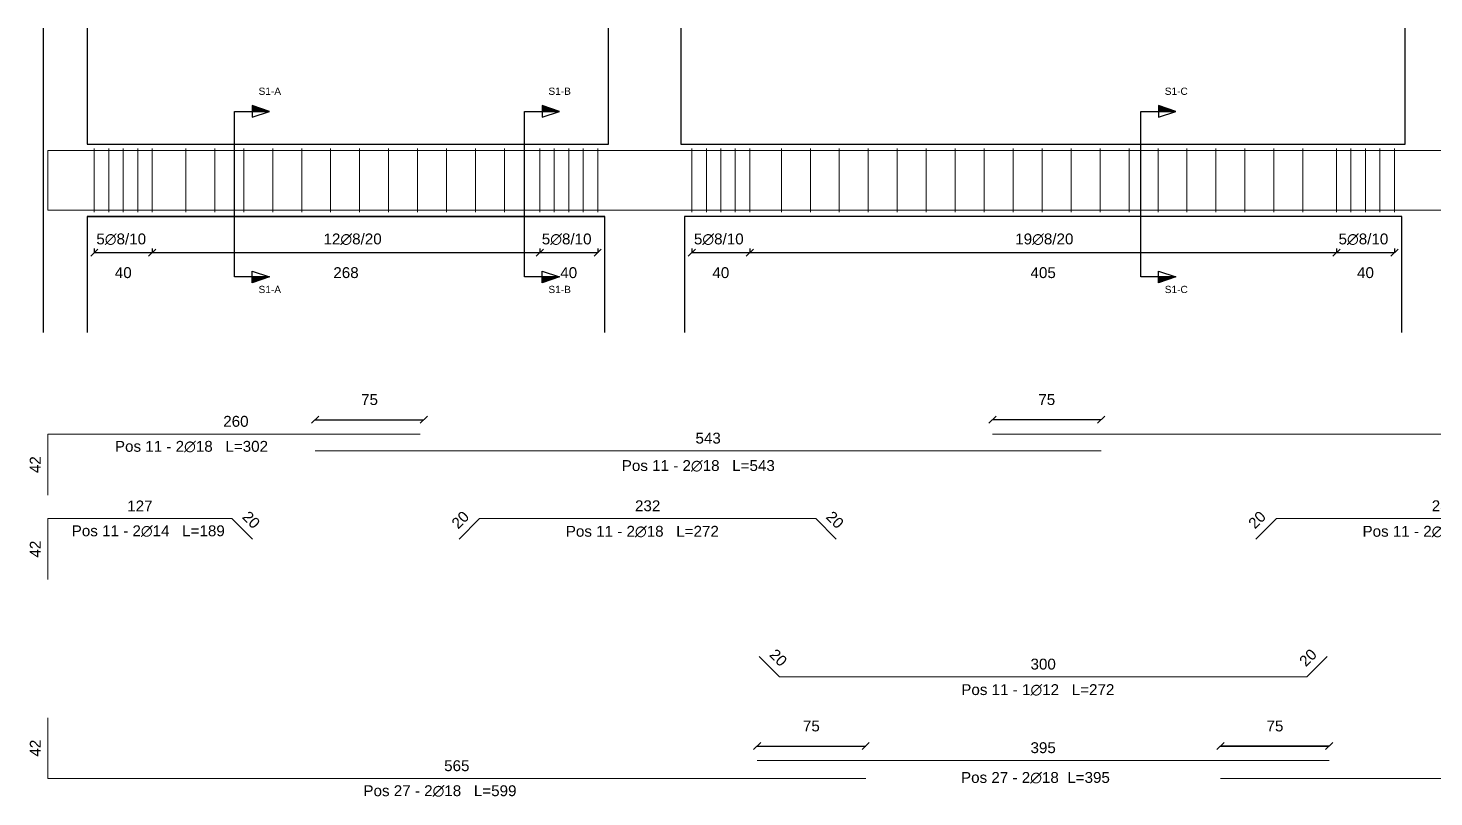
# Model space of a CAD drawing. Header units: millimetres. Extents: x -455371 to 117772, y -78417 to 116564.
# Drawn here: x -265607 to -255903, y -16116 to -10811 of the extents above; entities that cross this region are included whole.
import ezdxf

# ---------------------------------------------------------------- set-up
doc = ezdxf.new("R2010")
doc.units = ezdxf.units.MM
doc.layers.get('0').update_dxf_attribs({"color": 255})
for name, color, linetype, lineweight in [('armature', 5, 'Continuous', 18), ('Cls', 7, 'Continuous', 25), ('quote', 5, 'Continuous', 15), ('Scritte', 7, 'Continuous', 15), ('staffe', 10, 'Continuous', 15)]:
    doc.layers.add(name, color=color, linetype=linetype, lineweight=lineweight)
doc.layers.add('RETINI', color=253, linetype='Continuous')
doc.styles.get("Standard").update_dxf_attribs({"font": 'arial.ttf'})
doc.dimstyles.new('per distinte 1 a 50', dxfattribs={"dimtxt": 75, "dimasz": 150, "dimexe": 0.18, "dimexo": 250, "dimgap": 50, "dimtad": 1, "dimdec": 0, "dimlfac": 0.1, "dimzin": 0, "dimdsep": 46, "dimtxsty": 'Standard', "dimblk": 'NONE', "dimcen": 0, "dimse1": 1, "dimse2": 1, "dimsd1": 1, "dimsd2": 1, "dimadec": 0, "dimazin": 0, "dimtfac": 1, "dimtdec": 0, "dimtix": 1, "dimtofl": 0, "dimtmove": 0, "dimatfit": 3, "dimldrblk": 'NONE', "dimfxl": 250, "dimfxlon": 1, "dimtolj": 1, "dimtzin": 0, "dimarcsym": 2})
doc.dimstyles.new('scala1 a 50', dxfattribs={"dimtxt": 75, "dimasz": 50, "dimexe": 0.18, "dimexo": 250, "dimgap": 100, "dimtad": 2, "dimdec": 0, "dimlfac": 0.1, "dimzin": 0, "dimdsep": 46, "dimtxsty": 'Standard', "dimblk": 'OBLIQUE', "dimcen": -100, "dimadec": 0, "dimazin": 0, "dimtfac": 1, "dimtdec": 0, "dimtofl": 0, "dimtmove": 0, "dimatfit": 3, "dimfxl": 250, "dimfxlon": 1, "dimtolj": 1, "dimtzin": 0, "dimarcsym": 0})

# ---------------------------------------------------------------- blocks, each defined once
blk = doc.blocks.new('*U362')
at = {"layer": 'staffe'}
blk.add_lwpolyline([(0, -220), (0, 220)], dxfattribs=at)
blk = doc.blocks.new('*U363')
at = {"layer": 'Cls', "color": 0, "linetype": 'ByBlock', "lineweight": -2, "transparency": 16777216}
for p in [(0, 0), (100, 0), (200, 0), (300, 0), (400, 0)]:
    blk.add_blockref('*U362', p, dxfattribs=at)
blk = doc.blocks.new('*U364')
at = {"layer": 'staffe'}
blk.add_lwpolyline([(0, -220), (0, 220)], dxfattribs=at)
blk = doc.blocks.new('*U365')
at = {"layer": 'Cls', "color": 0, "linetype": 'ByBlock', "lineweight": -2, "transparency": 16777216}
for p in [(0, 0), (100, 0), (200, 0), (300, 0), (400, 0)]:
    blk.add_blockref('*U364', p, dxfattribs=at)
blk = doc.blocks.new('*U374')
at = {"layer": 'staffe'}
blk.add_lwpolyline([(0, -220), (0, 220)], dxfattribs=at)
blk = doc.blocks.new('*U375')
at = {"layer": 'Cls', "color": 0, "linetype": 'ByBlock', "lineweight": -2, "transparency": 16777216}
for p in [(0, 0), (100, 0), (200, 0), (300, 0), (400, 0)]:
    blk.add_blockref('*U374', p, dxfattribs=at)
blk = doc.blocks.new('*U376')
at = {"layer": 'staffe'}
blk.add_lwpolyline([(0, -220), (0, 220)], dxfattribs=at)
blk = doc.blocks.new('*U377')
at = {"layer": 'Cls', "color": 0, "linetype": 'ByBlock', "lineweight": -2, "transparency": 16777216}
for p in [(0, 0), (100, 0), (200, 0), (300, 0), (400, 0)]:
    blk.add_blockref('*U376', p, dxfattribs=at)
blk = doc.blocks.new('*U484')
at = {"layer": 'staffe'}
blk.add_lwpolyline([(0, -220), (0, 220)], dxfattribs=at)
blk = doc.blocks.new('*U485')
at = {"layer": 'Cls', "color": 0, "linetype": 'ByBlock', "lineweight": -2, "transparency": 16777216}
for p in [(0, 0), (200, 0), (400, 0), (600, 0), (800, 0), (1000, 0), (1200, 0), (1400, 0), (1600, 0), (1800, 0), (2000, 0), (2200, 0)]:
    blk.add_blockref('*U484', p, dxfattribs=at)
blk = doc.blocks.new('*U505')
at = {"layer": 'staffe'}
blk.add_lwpolyline([(0, -220), (0, 220)], dxfattribs=at)
blk = doc.blocks.new('*U504')
at = {"layer": 'Cls', "color": 0, "linetype": 'ByBlock', "lineweight": -2, "transparency": 16777216}
for p in [(0, 0), (200, 0), (400, 0), (600, 0), (800, 0), (1000, 0), (1200, 0), (1400, 0), (1600, 0), (1800, 0), (2000, 0), (2200, 0), (2400, 0), (2600, 0), (2800, 0), (3000, 0), (3200, 0), (3400, 0), (3600, 0)]:
    blk.add_blockref('*U505', p, dxfattribs=at)
blk = doc.blocks.new('_Oblique')
at = {"color": 0, "linetype": 'ByBlock', "lineweight": -2}
blk.add_line((-0.5, -0.5), (0.5, 0.5), dxfattribs=at)
blk = doc.blocks.new('*D572')
at = {"layer": 'Defpoints', "color": 0, "transparency": 16777216}
for p in [(-256575.4, -12080.8), (-256175.4, -12080.8), (-256175.4, -12360.3)]:
    blk.add_point(p, dxfattribs=at)
at = {"layer": 'quote', "color": 0, "lineweight": -2, "transparency": 16777216}
for p, q in [((-256575.4, -12330.8), (-256575.4, -12360.5)), ((-256575.4, -12360.3), (-256175.4, -12360.3)), ((-256175.4, -12330.8), (-256175.4, -12360.5))]:
    blk.add_line(p, q, dxfattribs=at)
at = {"layer": 'quote', "color": 0, "lineweight": -2, "transparency": 16777216, "xscale": 50, "yscale": 50, "zscale": 50, "rotation": 180}
blk.add_blockref('_Oblique', (-256575.4, -12360.3), dxfattribs=at)
at = {"layer": 'quote', "color": 0, "lineweight": -2, "transparency": 16777216, "xscale": 50, "yscale": 50, "zscale": 50}
blk.add_blockref('_Oblique', (-256175.4, -12360.3), dxfattribs=at)
at = {"layer": 'quote', "color": 0, "transparency": 16777216, "insert": (-256375.4, -12498.6), "char_height": 75, "attachment_point": 5}
blk.add_mtext('\\A1;40', dxfattribs=at)
blk = doc.blocks.new('*D575')
at = {"layer": 'Defpoints', "color": 0, "transparency": 16777216}
for p in [(-262075.4, -12080.8), (-261675.4, -12080.8), (-261675.4, -12360.3)]:
    blk.add_point(p, dxfattribs=at)
at = {"layer": 'quote', "color": 0, "lineweight": -2, "transparency": 16777216}
for p, q in [((-262075.4, -12330.8), (-262075.4, -12360.5)), ((-262075.4, -12360.3), (-261675.4, -12360.3)), ((-261675.4, -12330.8), (-261675.4, -12360.5))]:
    blk.add_line(p, q, dxfattribs=at)
at = {"layer": 'quote', "color": 0, "lineweight": -2, "transparency": 16777216, "xscale": 50, "yscale": 50, "zscale": 50, "rotation": 180}
blk.add_blockref('_Oblique', (-262075.4, -12360.3), dxfattribs=at)
at = {"layer": 'quote', "color": 0, "lineweight": -2, "transparency": 16777216, "xscale": 50, "yscale": 50, "zscale": 50}
blk.add_blockref('_Oblique', (-261675.4, -12360.3), dxfattribs=at)
at = {"layer": 'quote', "color": 0, "transparency": 16777216, "insert": (-261875.4, -12498.6), "char_height": 75, "attachment_point": 5}
blk.add_mtext('\\A1;40', dxfattribs=at)
blk = doc.blocks.new('*D610')
at = {"layer": 'Defpoints', "color": 0, "transparency": 16777216}
for p in [(-265150.4, -12080.8), (-264750.4, -12080.8), (-264750.4, -12360.3)]:
    blk.add_point(p, dxfattribs=at)
at = {"layer": 'quote', "color": 0, "lineweight": -2, "transparency": 16777216}
for p, q in [((-265150.4, -12330.8), (-265150.4, -12360.5)), ((-265150.4, -12360.3), (-264750.4, -12360.3)), ((-264750.4, -12330.8), (-264750.4, -12360.5))]:
    blk.add_line(p, q, dxfattribs=at)
at = {"layer": 'quote', "color": 0, "lineweight": -2, "transparency": 16777216, "xscale": 50, "yscale": 50, "zscale": 50, "rotation": 180}
blk.add_blockref('_Oblique', (-265150.4, -12360.3), dxfattribs=at)
at = {"layer": 'quote', "color": 0, "lineweight": -2, "transparency": 16777216, "xscale": 50, "yscale": 50, "zscale": 50}
blk.add_blockref('_Oblique', (-264750.4, -12360.3), dxfattribs=at)
at = {"layer": 'quote', "color": 0, "transparency": 16777216, "insert": (-264950.4, -12498.6), "char_height": 75, "attachment_point": 5}
blk.add_mtext('\\A1;40', dxfattribs=at)
blk = doc.blocks.new('*D614')
at = {"layer": 'Defpoints', "color": 0, "transparency": 16777216}
for p in [(-261025.4, -12080.8), (-260625.4, -12080.8), (-260625.4, -12360.3)]:
    blk.add_point(p, dxfattribs=at)
at = {"layer": 'quote', "color": 0, "lineweight": -2, "transparency": 16777216}
for p, q in [((-261025.4, -12330.8), (-261025.4, -12360.5)), ((-261025.4, -12360.3), (-260625.4, -12360.3)), ((-260625.4, -12330.8), (-260625.4, -12360.5))]:
    blk.add_line(p, q, dxfattribs=at)
at = {"layer": 'quote', "color": 0, "lineweight": -2, "transparency": 16777216, "xscale": 50, "yscale": 50, "zscale": 50, "rotation": 180}
blk.add_blockref('_Oblique', (-261025.4, -12360.3), dxfattribs=at)
at = {"layer": 'quote', "color": 0, "lineweight": -2, "transparency": 16777216, "xscale": 50, "yscale": 50, "zscale": 50}
blk.add_blockref('_Oblique', (-260625.4, -12360.3), dxfattribs=at)
at = {"layer": 'quote', "color": 0, "transparency": 16777216, "insert": (-260825.4, -12498.6), "char_height": 75, "attachment_point": 5}
blk.add_mtext('\\A1;40', dxfattribs=at)
blk = doc.blocks.new('*D668')
at = {"layer": 'Defpoints', "color": 0, "transparency": 16777216}
for p in [(-264750.4, -12080.8), (-262075.4, -12080.8), (-262075.4, -12360.3)]:
    blk.add_point(p, dxfattribs=at)
at = {"layer": 'quote', "color": 0, "lineweight": -2, "transparency": 16777216}
for p, q in [((-264750.4, -12330.8), (-264750.4, -12360.5)), ((-264750.4, -12360.3), (-262075.4, -12360.3)), ((-262075.4, -12330.8), (-262075.4, -12360.5))]:
    blk.add_line(p, q, dxfattribs=at)
at = {"layer": 'quote', "color": 0, "lineweight": -2, "transparency": 16777216, "xscale": 50, "yscale": 50, "zscale": 50, "rotation": 180}
blk.add_blockref('_Oblique', (-264750.4, -12360.3), dxfattribs=at)
at = {"layer": 'quote', "color": 0, "lineweight": -2, "transparency": 16777216, "xscale": 50, "yscale": 50, "zscale": 50}
blk.add_blockref('_Oblique', (-262075.4, -12360.3), dxfattribs=at)
at = {"layer": 'quote', "color": 0, "transparency": 16777216, "insert": (-263412.9, -12498.6), "char_height": 75, "attachment_point": 5}
blk.add_mtext('\\A1;268', dxfattribs=at)
blk = doc.blocks.new('*D669')
at = {"layer": 'Defpoints', "color": 0, "transparency": 16777216}
for p in [(-260625.4, -12080.8), (-256575.4, -12080.8), (-256575.4, -12360.3)]:
    blk.add_point(p, dxfattribs=at)
at = {"layer": 'quote', "color": 0, "lineweight": -2, "transparency": 16777216}
for p, q in [((-260625.4, -12330.8), (-260625.4, -12360.5)), ((-260625.4, -12360.3), (-256575.4, -12360.3)), ((-256575.4, -12330.8), (-256575.4, -12360.5))]:
    blk.add_line(p, q, dxfattribs=at)
at = {"layer": 'quote', "color": 0, "lineweight": -2, "transparency": 16777216, "xscale": 50, "yscale": 50, "zscale": 50, "rotation": 180}
blk.add_blockref('_Oblique', (-260625.4, -12360.3), dxfattribs=at)
at = {"layer": 'quote', "color": 0, "lineweight": -2, "transparency": 16777216, "xscale": 50, "yscale": 50, "zscale": 50}
blk.add_blockref('_Oblique', (-256575.4, -12360.3), dxfattribs=at)
at = {"layer": 'quote', "color": 0, "transparency": 16777216, "insert": (-258600.4, -12498.6), "char_height": 75, "attachment_point": 5}
blk.add_mtext('\\A1;405', dxfattribs=at)
blk = doc.blocks.new('*D1279')
at = {"layer": 'Defpoints', "color": 0, "transparency": 16777216}
for p in [(-265470.4, -15569.6), (-265470.4, -15569.6), (-265470.4, -15989.6)]:
    blk.add_point(p, dxfattribs=at)
at = {"layer": 'quote', "color": 0, "transparency": 16777216, "insert": (-265558, -15779.6), "char_height": 75, "attachment_point": 5, "rotation": 90}
blk.add_mtext('\\A1;42', dxfattribs=at)
blk = doc.blocks.new('_None')
blk = doc.blocks.new('*D1280')
at = {"layer": 'Defpoints', "color": 0, "transparency": 16777216}
for p in [(-265470.4, -15989.6), (-259825.4, -15989.6), (-259825.4, -15989.6)]:
    blk.add_point(p, dxfattribs=at)
at = {"layer": 'quote', "color": 0, "transparency": 16777216, "insert": (-262647.9, -15901.3), "char_height": 75, "attachment_point": 5}
blk.add_mtext('\\A1;565', dxfattribs=at)
blk = doc.blocks.new('*D1282')
at = {"layer": 'Defpoints', "color": 0, "transparency": 16777216}
for p in [(-257375.4, -15989.6), (-257375.4, -15989.6), (-251730.4, -15989.6)]:
    blk.add_point(p, dxfattribs=at)
at = {"layer": 'quote', "color": 0, "transparency": 16777216, "insert": (-254552.9, -15901.3), "char_height": 75, "attachment_point": 5}
blk.add_mtext('\\A1;565', dxfattribs=at)
blk = doc.blocks.new('*D1283')
at = {"layer": 'Defpoints', "color": 0, "transparency": 16777216}
for p in [(-259825.4, -15765), (-260575.4, -15865.3), (-259825.4, -15989.6)]:
    blk.add_point(p, dxfattribs=at)
at = {"layer": 'quote', "color": 0, "lineweight": -2, "transparency": 16777216}
for p, q in [((-260575.4, -15765), (-260575.4, -15764.9)), ((-260575.4, -15765), (-259825.4, -15765)), ((-259825.4, -15765), (-259825.4, -15764.9))]:
    blk.add_line(p, q, dxfattribs=at)
at = {"layer": 'quote', "color": 0, "lineweight": -2, "transparency": 16777216, "xscale": 50, "yscale": 50, "zscale": 50, "rotation": 180}
blk.add_blockref('_Oblique', (-260575.4, -15765), dxfattribs=at)
at = {"layer": 'quote', "color": 0, "lineweight": -2, "transparency": 16777216, "xscale": 50, "yscale": 50, "zscale": 50}
blk.add_blockref('_Oblique', (-259825.4, -15765), dxfattribs=at)
at = {"layer": 'quote', "color": 0, "transparency": 16777216, "insert": (-260200.4, -15626.9), "char_height": 75, "attachment_point": 5}
blk.add_mtext('\\A1;75', dxfattribs=at)
blk = doc.blocks.new('*D1284')
at = {"layer": 'Defpoints', "color": 0, "transparency": 16777216}
for p in [(-260575.4, -15865.3), (-256625.4, -15865.3), (-256625.4, -15865.3)]:
    blk.add_point(p, dxfattribs=at)
at = {"layer": 'quote', "color": 0, "transparency": 16777216, "insert": (-258600.4, -15776.9), "char_height": 75, "attachment_point": 5}
blk.add_mtext('\\A1;395', dxfattribs=at)
blk = doc.blocks.new('*D1285')
at = {"layer": 'Defpoints', "color": 0, "transparency": 16777216}
for p in [(-256625.4, -15765), (-257375.4, -15865.3), (-256625.4, -15865.3)]:
    blk.add_point(p, dxfattribs=at)
at = {"layer": 'quote', "color": 0, "lineweight": -2, "transparency": 16777216}
for p, q in [((-257375.4, -15765), (-257375.4, -15764.9)), ((-257375.4, -15765), (-256625.4, -15765)), ((-256625.4, -15765), (-256625.4, -15764.9))]:
    blk.add_line(p, q, dxfattribs=at)
at = {"layer": 'quote', "color": 0, "lineweight": -2, "transparency": 16777216, "xscale": 50, "yscale": 50, "zscale": 50, "rotation": 180}
blk.add_blockref('_Oblique', (-257375.4, -15765), dxfattribs=at)
at = {"layer": 'quote', "color": 0, "lineweight": -2, "transparency": 16777216, "xscale": 50, "yscale": 50, "zscale": 50}
blk.add_blockref('_Oblique', (-256625.4, -15765), dxfattribs=at)
at = {"layer": 'quote', "color": 0, "transparency": 16777216, "insert": (-257000.4, -15626.9), "char_height": 75, "attachment_point": 5}
blk.add_mtext('\\A1;75', dxfattribs=at)
blk = doc.blocks.new('*D1286')
at = {"layer": 'Defpoints', "color": 0, "transparency": 16777216}
for p in [(-265470.4, -13613.1), (-265470.4, -13613.1), (-265470.4, -14033.1)]:
    blk.add_point(p, dxfattribs=at)
at = {"layer": 'quote', "color": 0, "transparency": 16777216, "insert": (-265558, -13823.1), "char_height": 75, "attachment_point": 5, "rotation": 90}
blk.add_mtext('\\A1;42', dxfattribs=at)
blk = doc.blocks.new('*D1287')
at = {"layer": 'Defpoints', "color": 0, "transparency": 16777216}
for p in [(-265470.4, -13613.1), (-262875.4, -13613.1), (-262875.4, -13613.1)]:
    blk.add_point(p, dxfattribs=at)
at = {"layer": 'quote', "color": 0, "transparency": 16777216, "insert": (-264172.9, -13524.8), "char_height": 75, "attachment_point": 5}
blk.add_mtext('\\A1;260', dxfattribs=at)
blk = doc.blocks.new('*D1288')
at = {"layer": 'Defpoints', "color": 0, "transparency": 16777216}
for p in [(-262875.4, -13512.8), (-262875.4, -13613.1), (-263625.4, -13728.9)]:
    blk.add_point(p, dxfattribs=at)
at = {"layer": 'quote', "color": 0, "lineweight": -2, "transparency": 16777216}
for p, q in [((-263625.4, -13512.8), (-263625.4, -13512.6)), ((-263625.4, -13512.8), (-262875.4, -13512.8)), ((-262875.4, -13512.8), (-262875.4, -13512.6))]:
    blk.add_line(p, q, dxfattribs=at)
at = {"layer": 'quote', "color": 0, "lineweight": -2, "transparency": 16777216, "xscale": 50, "yscale": 50, "zscale": 50, "rotation": 180}
blk.add_blockref('_Oblique', (-263625.4, -13512.8), dxfattribs=at)
at = {"layer": 'quote', "color": 0, "lineweight": -2, "transparency": 16777216, "xscale": 50, "yscale": 50, "zscale": 50}
blk.add_blockref('_Oblique', (-262875.4, -13512.8), dxfattribs=at)
at = {"layer": 'quote', "color": 0, "transparency": 16777216, "insert": (-263250.4, -13374.7), "char_height": 75, "attachment_point": 5}
blk.add_mtext('\\A1;75', dxfattribs=at)
blk = doc.blocks.new('*D1292')
at = {"layer": 'Defpoints', "color": 0, "transparency": 16777216}
for p in [(-258950.4, -13512.8), (-258950.4, -13613.1), (-258200.4, -13728.9)]:
    blk.add_point(p, dxfattribs=at)
at = {"layer": 'quote', "color": 0, "lineweight": -2, "transparency": 16777216}
for p, q in [((-258950.4, -13512.8), (-258950.4, -13512.6)), ((-258200.4, -13512.8), (-258950.4, -13512.8)), ((-258200.4, -13512.8), (-258200.4, -13512.6))]:
    blk.add_line(p, q, dxfattribs=at)
at = {"layer": 'quote', "color": 0, "lineweight": -2, "transparency": 16777216, "xscale": 50, "yscale": 50, "zscale": 50, "rotation": 180}
blk.add_blockref('_Oblique', (-258950.4, -13512.8), dxfattribs=at)
at = {"layer": 'quote', "color": 0, "lineweight": -2, "transparency": 16777216, "xscale": 50, "yscale": 50, "zscale": 50}
blk.add_blockref('_Oblique', (-258200.4, -13512.8), dxfattribs=at)
at = {"layer": 'quote', "color": 0, "transparency": 16777216, "insert": (-258575.4, -13374.7), "char_height": 75, "attachment_point": 5}
blk.add_mtext('\\A1;75', dxfattribs=at)
blk = doc.blocks.new('*D1293')
at = {"layer": 'Defpoints', "color": 0, "transparency": 16777216}
for p in [(-263625.4, -13728.9), (-258200.4, -13728.9), (-258200.4, -13728.9)]:
    blk.add_point(p, dxfattribs=at)
at = {"layer": 'quote', "color": 0, "transparency": 16777216, "insert": (-260912.9, -13640.6), "char_height": 75, "attachment_point": 5}
blk.add_mtext('\\A1;543', dxfattribs=at)
blk = doc.blocks.new('*D1336')
at = {"layer": 'Defpoints', "color": 0, "transparency": 16777216}
for p in [(-262490.6, -14195.9), (-262490.6, -14195.9), (-262632, -14337.3)]:
    blk.add_point(p, dxfattribs=at)
at = {"layer": 'quote', "color": 0, "transparency": 16777216, "insert": (-262623.8, -14204.2), "char_height": 75, "attachment_point": 5, "rotation": 45}
blk.add_mtext('\\A1;20', dxfattribs=at)
blk = doc.blocks.new('*D1294')
at = {"layer": 'Defpoints', "color": 0, "transparency": 16777216}
for p in [(-260170.6, -14195.9), (-260170.6, -14195.9), (-260029.2, -14337.3)]:
    blk.add_point(p, dxfattribs=at)
at = {"layer": 'quote', "color": 0, "transparency": 16777216, "insert": (-260037.5, -14204.2), "char_height": 75, "attachment_point": 5, "rotation": 315}
blk.add_mtext('\\A1;20', dxfattribs=at)
blk = doc.blocks.new('*D1295')
at = {"layer": 'Defpoints', "color": 0, "transparency": 16777216}
for p in [(-262490.6, -14195.9), (-260170.6, -14195.9), (-260170.6, -14195.9)]:
    blk.add_point(p, dxfattribs=at)
at = {"layer": 'quote', "color": 0, "transparency": 16777216, "insert": (-261330.6, -14107.6), "char_height": 75, "attachment_point": 5}
blk.add_mtext('\\A1;232', dxfattribs=at)
blk = doc.blocks.new('*D1337')
at = {"layer": 'Defpoints', "color": 0, "transparency": 16777216}
for p in [(-256990.6, -14195.9), (-256990.6, -14195.9), (-257132, -14337.3)]:
    blk.add_point(p, dxfattribs=at)
at = {"layer": 'quote', "color": 0, "transparency": 16777216, "insert": (-257123.8, -14204.2), "char_height": 75, "attachment_point": 5, "rotation": 45}
blk.add_mtext('\\A1;20', dxfattribs=at)
blk = doc.blocks.new('*D1297')
at = {"layer": 'Defpoints', "color": 0, "transparency": 16777216}
for p in [(-256990.6, -14195.9), (-254670.6, -14195.9), (-254670.6, -14195.9)]:
    blk.add_point(p, dxfattribs=at)
at = {"layer": 'quote', "color": 0, "transparency": 16777216, "insert": (-255830.6, -14107.6), "char_height": 75, "attachment_point": 5}
blk.add_mtext('\\A1;232', dxfattribs=at)
blk = doc.blocks.new('*D1298')
at = {"layer": 'Defpoints', "color": 0, "transparency": 16777216}
for p in [(-265470.4, -14195.9), (-265470.4, -14195.9), (-265470.4, -14615.9)]:
    blk.add_point(p, dxfattribs=at)
at = {"layer": 'quote', "color": 0, "transparency": 16777216, "insert": (-265558, -14405.9), "char_height": 75, "attachment_point": 5, "rotation": 90}
blk.add_mtext('\\A1;42', dxfattribs=at)
blk = doc.blocks.new('*D1299')
at = {"layer": 'Defpoints', "color": 0, "transparency": 16777216}
for p in [(-265470.4, -14195.9), (-264200.4, -14195.9), (-264200.4, -14195.9)]:
    blk.add_point(p, dxfattribs=at)
at = {"layer": 'quote', "color": 0, "transparency": 16777216, "insert": (-264835.4, -14108.3), "char_height": 75, "attachment_point": 5}
blk.add_mtext('\\A1;127', dxfattribs=at)
blk = doc.blocks.new('*D1300')
at = {"layer": 'Defpoints', "color": 0, "transparency": 16777216}
for p in [(-264200.4, -14195.9), (-264200.4, -14195.9), (-264059, -14337.3)]:
    blk.add_point(p, dxfattribs=at)
at = {"layer": 'quote', "color": 0, "transparency": 16777216, "insert": (-264067.2, -14204.2), "char_height": 75, "attachment_point": 5, "rotation": 315}
blk.add_mtext('\\A1;20', dxfattribs=at)
blk = doc.blocks.new('*D1304')
at = {"layer": 'Defpoints', "color": 0, "transparency": 16777216}
for p in [(-260561.8, -15147), (-260561.8, -15147), (-260420.4, -15288.5)]:
    blk.add_point(p, dxfattribs=at)
at = {"layer": 'quote', "color": 0, "transparency": 16777216, "insert": (-260428.7, -15155.3), "char_height": 75, "attachment_point": 5, "rotation": 315}
blk.add_mtext('\\A1;20', dxfattribs=at)
blk = doc.blocks.new('*D1305')
at = {"layer": 'Defpoints', "color": 0, "transparency": 16777216}
for p in [(-256639, -15147), (-256639, -15147), (-256780.4, -15288.5)]:
    blk.add_point(p, dxfattribs=at)
at = {"layer": 'quote', "color": 0, "transparency": 16777216, "insert": (-256772.1, -15155.3), "char_height": 75, "attachment_point": 5, "rotation": 45}
blk.add_mtext('\\A1;20', dxfattribs=at)
blk = doc.blocks.new('*D1306')
at = {"layer": 'Defpoints', "color": 0, "transparency": 16777216}
for p in [(-260100.4, -15288.5), (-257100.4, -15288.5), (-257100.4, -15288.5)]:
    blk.add_point(p, dxfattribs=at)
at = {"layer": 'quote', "color": 0, "transparency": 16777216, "insert": (-258600.4, -15200.1), "char_height": 75, "attachment_point": 5}
blk.add_mtext('\\A1;300', dxfattribs=at)

msp = doc.modelspace()

# ---------------------------------------------------------------- hatches: boundary and pattern name
at = {"layer": 'RETINI'}
h = msp.add_hatch(color=256, dxfattribs=at)
h.dxf.hatch_style = 1
h.paths.add_polyline_path([(-264060, -11345), (-264060, -11385.4), (-263940.4, -11385.4)])
h = msp.add_hatch(color=256, dxfattribs=at)
h.dxf.hatch_style = 1
h.paths.add_polyline_path([(-262059.2, -11345), (-262059.2, -11385.4), (-261939.7, -11385.4)])
h = msp.add_hatch(color=256, dxfattribs=at)
h.dxf.hatch_style = 1
h.paths.add_polyline_path([(-257804.7, -11345), (-257804.7, -11385.4), (-257685.2, -11385.4)])
h = msp.add_hatch(color=256, dxfattribs=at)
h.dxf.hatch_style = 1
h.paths.add_polyline_path([(-263940.4, -12528.2), (-264060, -12528.2), (-264060, -12568.6)])
h = msp.add_hatch(color=256, dxfattribs=at)
h.dxf.hatch_style = 1
h.paths.add_polyline_path([(-261939.7, -12528.2), (-262059.2, -12528.2), (-262059.2, -12568.6)])
h = msp.add_hatch(color=256, dxfattribs=at)
h.dxf.hatch_style = 1
h.paths.add_polyline_path([(-257685.2, -12528.2), (-257804.7, -12528.2), (-257804.7, -12568.6)])

# ---------------------------------------------------------------- linework, layer by layer
at = {"layer": 'armature'}
msp.add_lwpolyline([(-265470.4, -11654.8), (-251730.4, -11654.8), (-251730.4, -12066.8), (-265470.4, -12066.8)], close=True, dxfattribs=at)
for points in [[(-265470.4, -14033.1), (-265470.4, -13613.1), (-265100.4, -13613.1), (-263275.4, -13613.1), (-262900.4, -13613.1)], [(-253575.4, -13613.1), (-258950.4, -13613.1)], [(-263625.4, -13728.9), (-262050.4, -13728.9), (-261350.4, -13728.9), (-260650.4, -13728.9), (-258200.4, -13728.9)], [(-265470.4, -14615.9), (-265470.4, -14195.9), (-265100.4, -14195.9), (-264700.4, -14195.9), (-264200.4, -14195.9), (-264059, -14337.3)], [(-260029.2, -14337.3), (-260170.6, -14195.9), (-260580.6, -14195.9), (-262080.6, -14195.9), (-262490.6, -14195.9), (-262632, -14337.3)], [(-254529.2, -14337.3), (-254670.6, -14195.9), (-255080.6, -14195.9), (-256580.6, -14195.9), (-256990.6, -14195.9), (-257132, -14337.3)], [(-260561.8, -15147), (-260420.4, -15288.5)], [(-256780.4, -15288.5), (-256639, -15147)], [(-260420.4, -15288.5), (-260100.4, -15288.5)], [(-257100.4, -15288.5), (-260100.4, -15288.5)], [(-257100.4, -15288.5), (-256780.4, -15288.5)], [(-265470.4, -15569.6), (-265470.4, -15989.6), (-265100.4, -15989.6), (-263275.4, -15989.6), (-260800.4, -15989.6), (-260200.4, -15989.6), (-259825.4, -15989.6)], [(-251730.4, -15569.6), (-251730.4, -15989.6), (-252100.4, -15989.6), (-253925.4, -15989.6), (-256400.4, -15989.6), (-257000.4, -15989.6), (-257375.4, -15989.6)], [(-258600.4, -15865.3), (-260575.4, -15865.3)], [(-258600.4, -15865.3), (-256625.4, -15865.3)]]:
    msp.add_lwpolyline(points, dxfattribs=at)
at = {"layer": 'Cls'}
for points in [[(-265500.4, -12910.8), (-265500.4, -10810.8)], [(-265200.4, -10810.8), (-265200.4, -11610.8), (-261600.4, -11610.8), (-261600.4, -10810.8)], [(-261100.4, -10810.8), (-261100.4, -11610.8), (-256100.4, -11610.8), (-256100.4, -10810.8)], [(-263940.4, -12528.2), (-264182.2, -12528.2), (-264182.2, -11385.4), (-264182.2, -11385.4), (-263940.4, -11385.4)], [(-261939.7, -12528.2), (-262181.5, -12528.2), (-262181.5, -11385.4), (-262181.5, -11385.4), (-261939.7, -11385.4)], [(-257685.2, -12528.2), (-257927, -12528.2), (-257927, -11385.4), (-257927, -11385.4), (-257685.2, -11385.4)], [(-265200.4, -12110.8), (-261625.4, -12110.8), (-265200.4, -12110.8), (-265200.4, -12910.8)], [(-261625.4, -12910.8), (-261625.4, -12110.8)], [(-256125.4, -12910.8), (-256125.4, -12110.8), (-261075.4, -12110.8), (-261075.4, -12910.8)], [(-256625.4, -15765), (-257375.4, -15765)]]:
    msp.add_lwpolyline(points, dxfattribs=at)
for points in [[(-263940.4, -11385.4), (-264060, -11345), (-264060, -11385.4), (-264060, -11425.8)], [(-261939.7, -11385.4), (-262059.2, -11345), (-262059.2, -11385.4), (-262059.2, -11425.8)], [(-257685.2, -11385.4), (-257804.7, -11345), (-257804.7, -11385.4), (-257804.7, -11425.8)], [(-263940.4, -12528.2), (-264060, -12568.6), (-264060, -12528.2), (-264060, -12487.8)], [(-261939.7, -12528.2), (-262059.2, -12568.6), (-262059.2, -12528.2), (-262059.2, -12487.8)], [(-257685.2, -12528.2), (-257804.7, -12568.6), (-257804.7, -12528.2), (-257804.7, -12487.8)]]:
    msp.add_lwpolyline(points, close=True, dxfattribs=at)

# ---------------------------------------------------------------- block references
for name, p in [('*U365', (-265150.4, -11860.8)), ('*U485', (-264518.8, -11860.8)), ('*U363', (-261025.4, -11860.8)), ('*U504', (-260407.6, -11860.8))]:
    msp.add_blockref(name, p, dxfattribs=at)
at = {"layer": 'Cls', "xscale": -1}
for name, p in [('*U377', (-261675.4, -11860.8)), ('*U375', (-256175.4, -11860.8))]:
    msp.add_blockref(name, p, dxfattribs=at)

# ---------------------------------------------------------------- texts
at = {"layer": 'Scritte', "attachment_point": 1}
for s, width, insert, char_height in [('S1-A', 371.945, (-264016.5, -11221.3), 50), ('S1-B', 371.945, (-262015.8, -11221.3), 50), ('S1-C', 371.945, (-257761.2, -11221.3), 50), ('5∅8/10 ', 371.945, (-265136.3, -12228.1), 75), ('12∅8/20', 371.945, (-263568.2, -12228.1), 75), ('5∅8/10 ', 371.945, (-262061.3, -12228.1), 75), ('5∅8/10 ', 371.945, (-261011.3, -12228.1), 75), ('19∅8/20', 371.945, (-258793.2, -12228.1), 75), ('5∅8/10 ', 371.945, (-256561.3, -12228.1), 75), ('S1-A', 371.945, (-264016.5, -12589.2), 50), ('S1-B', 371.945, (-262015.8, -12589.2), 50), ('S1-C', 371.945, (-257761.2, -12589.2), 50), ('Pos 11 - 2∅18   L=302', 1084.771, (-265008, -13659.3), 75), ('Pos 11 - 2∅18   L=543', 1084.771, (-261509.4, -13792.1), 75), ('Pos 11 - 2∅14   L=189', 1084.771, (-265306.4, -14242.2), 75), ('Pos 11 - 2∅18   L=272', 1084.771, (-261895.8, -14245.5), 75), ('Pos 11 - 2∅18  L=272', 1084.771, (-256395.8, -14245.5), 75), ('Pos 11 - 1∅12   L=272', 1084.771, (-259165.6, -15338.1), 75), ('Pos 27 - 2∅18  L=395', 1084.771, (-259167.5, -15944.4), 75), ('Pos 27 - 2∅18   L=599', 1084.771, (-263292.8, -16035.9), 75)]:
    msp.add_mtext_dynamic_manual_height_columns(s, width=width, gutter_width=12.5, heights=[0], dxfattribs=dict(at, insert=insert, char_height=char_height))

# ---------------------------------------------------------------- dimensions: what is measured, and where the dimension line sits
at = {"layer": 'quote'}
for base, p1, p2, dimstyle, picture, middle in [((-264750.4, -12360.3), (-265150.4, -12080.8), (-264750.4, -12080.8), 'scala1 a 50', '*D610', (-264950.4, -12498.6)), ((-262075.3805821, -12360.3047562), (-264750.3805821, -12080.8030466), (-262075.3805821, -12080.8030466), 'scala1 a 50', '*D668', (-263412.8805821, -12498.5977303)), ((-261675.4, -12360.3), (-262075.4, -12080.8), (-261675.4, -12080.8), 'scala1 a 50', '*D575', (-261875.4, -12498.6)), ((-260625.4, -12360.3), (-261025.4, -12080.8), (-260625.4, -12080.8), 'scala1 a 50', '*D614', (-260825.4, -12498.6)), ((-256575.4, -12360.3), (-260625.4, -12080.8), (-256575.4, -12080.8), 'scala1 a 50', '*D669', (-258600.4, -12498.6)), ((-256175.4, -12360.3), (-256575.4, -12080.8), (-256175.4, -12080.8), 'scala1 a 50', '*D572', (-256375.4, -12498.6)), ((-262875.4, -13512.8), (-263625.4, -13728.9), (-262875.4, -13613.1), 'scala1 a 50', '*D1288', (-263250.4, -13374.7)), ((-262875.3805821, -13613.0549969), (-265470.3805821, -13613.0549969), (-262875.3805821, -13613.0549969), 'per distinte 1 a 50', '*D1287', (-264172.8805821, -13524.7620228)), ((-258200.3805821, -13728.9181247), (-263625.3805821, -13728.9181247), (-258200.3805821, -13728.9181247), 'per distinte 1 a 50', '*D1293', (-260912.8805821, -13640.5995708)), ((-264200.4, -14195.9), (-265470.4, -14195.9), (-264200.4, -14195.9), 'per distinte 1 a 50', '*D1299', (-264835.4, -14108.3)), ((-260170.6, -14195.9), (-262490.6, -14195.9), (-260170.6, -14195.9), 'per distinte 1 a 50', '*D1295', (-261330.6, -14107.6)), ((-254670.6, -14195.9), (-256990.6, -14195.9), (-254670.6, -14195.9), 'per distinte 1 a 50', '*D1297', (-255830.6, -14107.6)), ((-257100.4, -15288.5), (-260100.4, -15288.5), (-257100.4, -15288.5), 'per distinte 1 a 50', '*D1306', (-258600.4, -15200.1)), ((-259825.4, -15765), (-260575.4, -15865.3), (-259825.4, -15989.6), 'scala1 a 50', '*D1283', (-260200.4, -15626.9)), ((-256625.4, -15765), (-257375.4, -15865.3), (-256625.4, -15865.3), 'scala1 a 50', '*D1285', (-257000.4, -15626.9)), ((-256625.4, -15865.3), (-260575.4, -15865.3), (-256625.4, -15865.3), 'per distinte 1 a 50', '*D1284', (-258600.4, -15776.9)), ((-259825.3805821, -15989.6245055), (-265470.3805821, -15989.6245055), (-259825.3805821, -15989.6245055), 'per distinte 1 a 50', '*D1280', (-262647.8805821, -15901.3315314))]:
    dim = msp.add_linear_dim(base=base, p1=p1, p2=p2, dimstyle=dimstyle, dxfattribs=at)
    dim.commit()
    dim.dimension.update_dxf_attribs({"geometry": picture, "text_midpoint": middle})
for base, p1, p2, angle, dimstyle, picture, middle in [((-258950.4, -13512.8), (-258200.4, -13728.9), (-258950.4, -13613.1), 180, 'scala1 a 50', '*D1292', (-258575.4, -13374.7)), ((-265470.4, -13613.1), (-265470.4, -14033.1), (-265470.4, -13613.1), 90, 'per distinte 1 a 50', '*D1286', (-265558, -13823.1)), ((-265470.4, -14195.9), (-265470.4, -14615.9), (-265470.4, -14195.9), 90, 'per distinte 1 a 50', '*D1298', (-265558, -14405.9)), ((-265470.4, -15569.6), (-265470.4, -15989.6), (-265470.4, -15569.6), 90, 'per distinte 1 a 50', '*D1279', (-265558, -15779.6)), ((-257375.3805821, -15989.6245055), (-251730.3805821, -15989.6245055), (-257375.3805821, -15989.6245055), 180, 'per distinte 1 a 50', '*D1282', (-254552.8805821, -15901.3315314))]:
    dim = msp.add_linear_dim(base=base, p1=p1, p2=p2, angle=angle, dimstyle=dimstyle, dxfattribs=at)
    dim.commit()
    dim.dimension.update_dxf_attribs({"geometry": picture, "text_midpoint": middle})
for p1, p2, picture, middle in [((-264059, -14337.3), (-264200.4, -14195.9), '*D1300', (-264067.2, -14204.2)), ((-262632, -14337.3), (-262490.6, -14195.9), '*D1336', (-262623.8, -14204.2)), ((-260029.2, -14337.3), (-260170.6, -14195.9), '*D1294', (-260037.5, -14204.2)), ((-257132, -14337.3), (-256990.6, -14195.9), '*D1337', (-257123.8, -14204.2)), ((-260420.4, -15288.5), (-260561.8, -15147), '*D1304', (-260428.7, -15155.3)), ((-256780.4, -15288.5), (-256639, -15147), '*D1305', (-256772.1, -15155.3))]:
    dim = msp.add_aligned_dim(p1=p1, p2=p2, distance=0, dimstyle='per distinte 1 a 50', dxfattribs=at)
    dim.commit()
    dim.dimension.update_dxf_attribs({"geometry": picture, "text_midpoint": middle})

doc.saveas('drawing.dxf')
